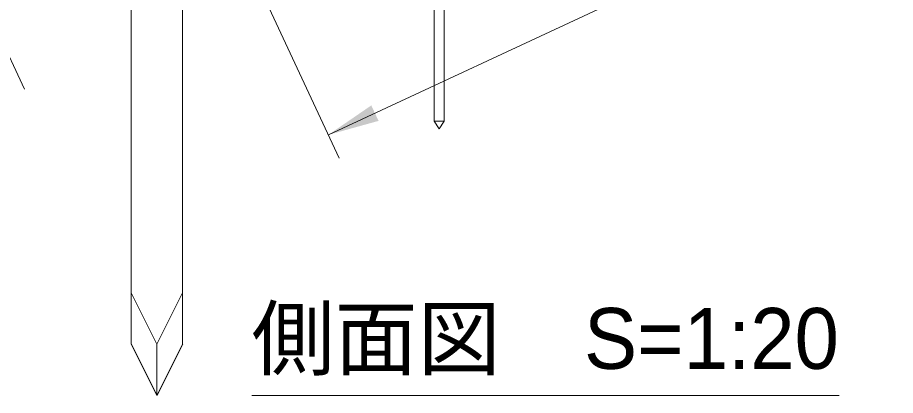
# Model space of a CAD drawing. Units: millimetres at full size, sheet at 1:20; details may follow other scales. Extents: x 0 to 8400, y 0 to 5940.
# Drawn here: x 1699 to 2555, y 1868 to 2237 of the extents above; entities that cross this region are included whole.
import ezdxf
from ezdxf.enums import TextEntityAlignment as Align

# ---------------------------------------------------------------- set-up
doc = ezdxf.new("R2010")
doc.units = ezdxf.units.MM
doc.header["$LTSCALE"] = 20
for name, color, linetype, lineweight in [('メッキ鋼棒', 7, 'Continuous', 18), ('寸法', 7, 'Continuous', 13), ('縮尺', 7, 'Continuous', 15), ('角杭', 7, 'Continuous', 18)]:
    doc.layers.add(name, color=color, linetype=linetype, lineweight=lineweight)
doc.styles.add('ＭＳ Ｐゴシック', font='')
doc.styles.get('ＭＳ Ｐゴシック').set_extended_font_data('MS PGothic')

# ---------------------------------------------------------------- blocks, each defined once
blk = doc.blocks.new('filled_arrow')
at = {"color": 0, "linetype": 'Continuous', "lineweight": -2}
blk.add_solid([(7.5, 1.25), (0, 0), (7.5, -1.25)], dxfattribs=at)

msp = doc.modelspace()

# ---------------------------------------------------------------- linework, layer by layer
at = {"layer": 'メッキ鋼棒'}
for p, q in [((2105.13, 2623.03), (2105.13, 2135.53)), ((2115.13, 2623.03), (2115.13, 2135.53)), ((2105.13, 2135.53), (2115.13, 2135.53)), ((2110.13, 2128.03), (2105.13, 2135.53)), ((2110.13, 2128.03), (2115.13, 2135.53))]:
    msp.add_line(p, q, dxfattribs=at)
at = {"layer": '寸法'}
for p, q in [((3814.85, 2967.55), (2002.23, 2122.32)), ((1592.04, 2411.47), (1706.15, 2166.77)), ((1898.52, 2344.74), (2012.8, 2099.66))]:
    msp.add_line(p, q, dxfattribs=at)
at = {"layer": '縮尺'}
msp.add_line((1927.56, 1868.04), (2499.93, 1868.04), dxfattribs=at)
at = {"layer": '角杭'}
for p, q in [((1810.13, 1918.03), (1810.13, 2615.03)), ((1860.13, 2615.03), (1860.13, 1918.03)), ((1835.13, 1918.03), (1810.13, 1968.03)), ((1835.13, 1918.03), (1860.13, 1968.03)), ((1835.13, 1868.03), (1810.13, 1918.03)), ((1835.48, 1868.04), (1810.48, 1918.04)), ((1835.13, 1868.03), (1835.13, 1918.03)), ((1835.13, 1868.03), (1860.13, 1918.03)), ((1835.48, 1868.04), (1860.48, 1918.04))]:
    msp.add_line(p, q, dxfattribs=at)

# ---------------------------------------------------------------- block references
at = {"layer": '寸法', "xscale": 6.67, "yscale": 6.67, "rotation": 25}
msp.add_blockref('filled_arrow', (2002.23, 2122.32), dxfattribs=at)

# ---------------------------------------------------------------- texts
at = {"layer": '縮尺', "style": 'ＭＳ Ｐゴシック'}
msp.add_text('側面図\u3000S=1:20', height=59.38, dxfattribs=at).set_placement((1927.29, 1876.18), align=Align.BOTTOM_LEFT)

doc.saveas('drawing.dxf')
